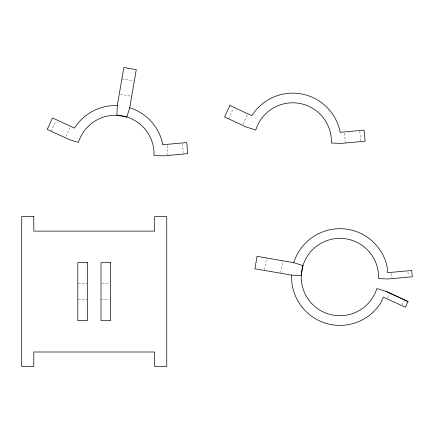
<?xml version="1.0" encoding="UTF-8"?>
<svg xmlns="http://www.w3.org/2000/svg" width="434" height="434" viewBox="0 0 434 434"><rect width="100%" height="100%" fill="white"/><g stroke="black" fill="none" stroke-linecap="round" stroke-linejoin="round"><path stroke-width="0.33" stroke-dasharray="2.17 1.63" d="M264.55 269.78L266.584 257.997M280.755 272.574L282.784 260.785M51.196 131.252L55.926 120.999M65.8 136.531L70.254 126.885M228.555 118.813L233.291 108.56M243.159 124.091L247.619 114.44M387.513 297.632L389.618 293.042M402.096 305.059L404.493 299.91M78.435 283.82L87.456 283.82M102.283 283.825L109.379 283.825M78.435 299.292L87.456 299.292M100.997 299.292L109.379 299.292M121.889 78.934L133.672 80.963M120.565 94.406L131.041 96.212M407.987 272.096L408.334 275.867M391.62 273.588L392.076 278.617M359.813 131.166L360.762 141.614M344.488 133.222L345.383 143.014M182.448 143.605L183.284 152.746M167.128 145.661L168.023 155.459"/><path stroke-width="0.65" d="M117.288 105.614L116.903 115.276L126.853 116.996L129.723 107.762L136.298 69.641L123.858 67.498L117.288 105.614A48.353 48.353 0 0 0 74.485 128.106L52.536 117.972L47.241 129.43L69.19 139.564L78.424 142.439A38.68 38.68 0 0 1 154.01 155.47L163.672 155.855L187.748 153.658L186.734 142.558L162.658 144.755L162.528 143.285A48.353 48.353 0 0 0 129.723 107.762M408.031 301.543L405.383 307.272L383.434 297.138L380.786 302.867A48.353 48.353 0 0 1 291.599 275.118L254.91 268.792L257.053 256.353L293.742 262.678A48.353 48.353 0 0 1 387.079 266.4L387.649 272.682L411.725 270.485L412.3 276.773L388.224 278.97L378.562 278.585A38.68 38.68 0 0 0 324.974 241.364A38.68 38.68 0 0 0 313.885 305.661A38.68 38.68 0 0 0 376.848 288.534L386.558 291.556L408.031 301.543L386.081 291.409M291.599 275.118L301.261 275.503L302.975 265.548L293.742 262.678M229.895 105.527L224.606 116.99L246.555 127.124L255.789 129.994A38.68 38.68 0 0 1 331.375 143.03L341.037 143.415L365.113 141.213L364.099 130.113L340.023 132.316L339.887 130.846A48.353 48.353 0 0 0 251.845 115.661L229.895 105.527M33.787 216.615L21.7 216.615L21.7 366.502L33.787 366.502L33.787 351.996L154.667 351.996L154.667 366.502L166.754 366.502L166.754 216.615L154.667 216.615L154.667 231.121L33.787 231.121L33.787 216.615M87.456 262.548L77.789 262.548L77.789 320.569L87.456 320.569L87.456 262.548M110.665 262.548L100.997 262.548L100.997 320.569L110.665 320.569L110.665 262.548"/></g></svg>
